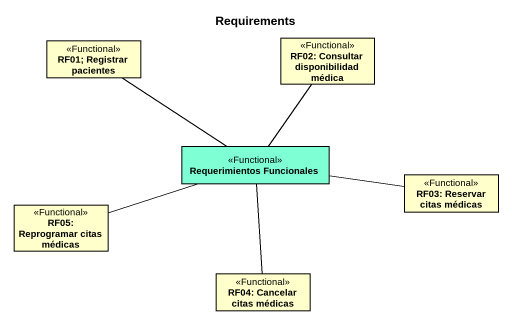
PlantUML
@startuml
title Requirements
hide circle
hide empty members
class "RF02: Consultar disponibilidad médica" as RF02_Consultar <<Functional>>
class "RF01; Registrar pacientes" as RF01_Registrar_pacientes <<Functional>>
class "Requerimientos Funcionales" as Requerimientos_Funcionales <<Functional>> #7FFFD4
class "RF03: Reservar citas médicas" as RF03_Reservar_citas_médicas <<Functional>>
class "RF05: Reprogramar citas médicas" as RF05_Reprogramar_citas <<Functional>>
class "RF04: Cancelar citas médicas" as RF04_Cancelar_citas_médicas <<Functional>>
RF02_Consultar -- Requerimientos_Funcionales
RF01_Registrar_pacientes -- Requerimientos_Funcionales
RF03_Reservar_citas_médicas -left- Requerimientos_Funcionales
RF05_Reprogramar_citas -right- Requerimientos_Funcionales
RF04_Cancelar_citas_médicas -up- Requerimientos_Funcionales
@enduml
